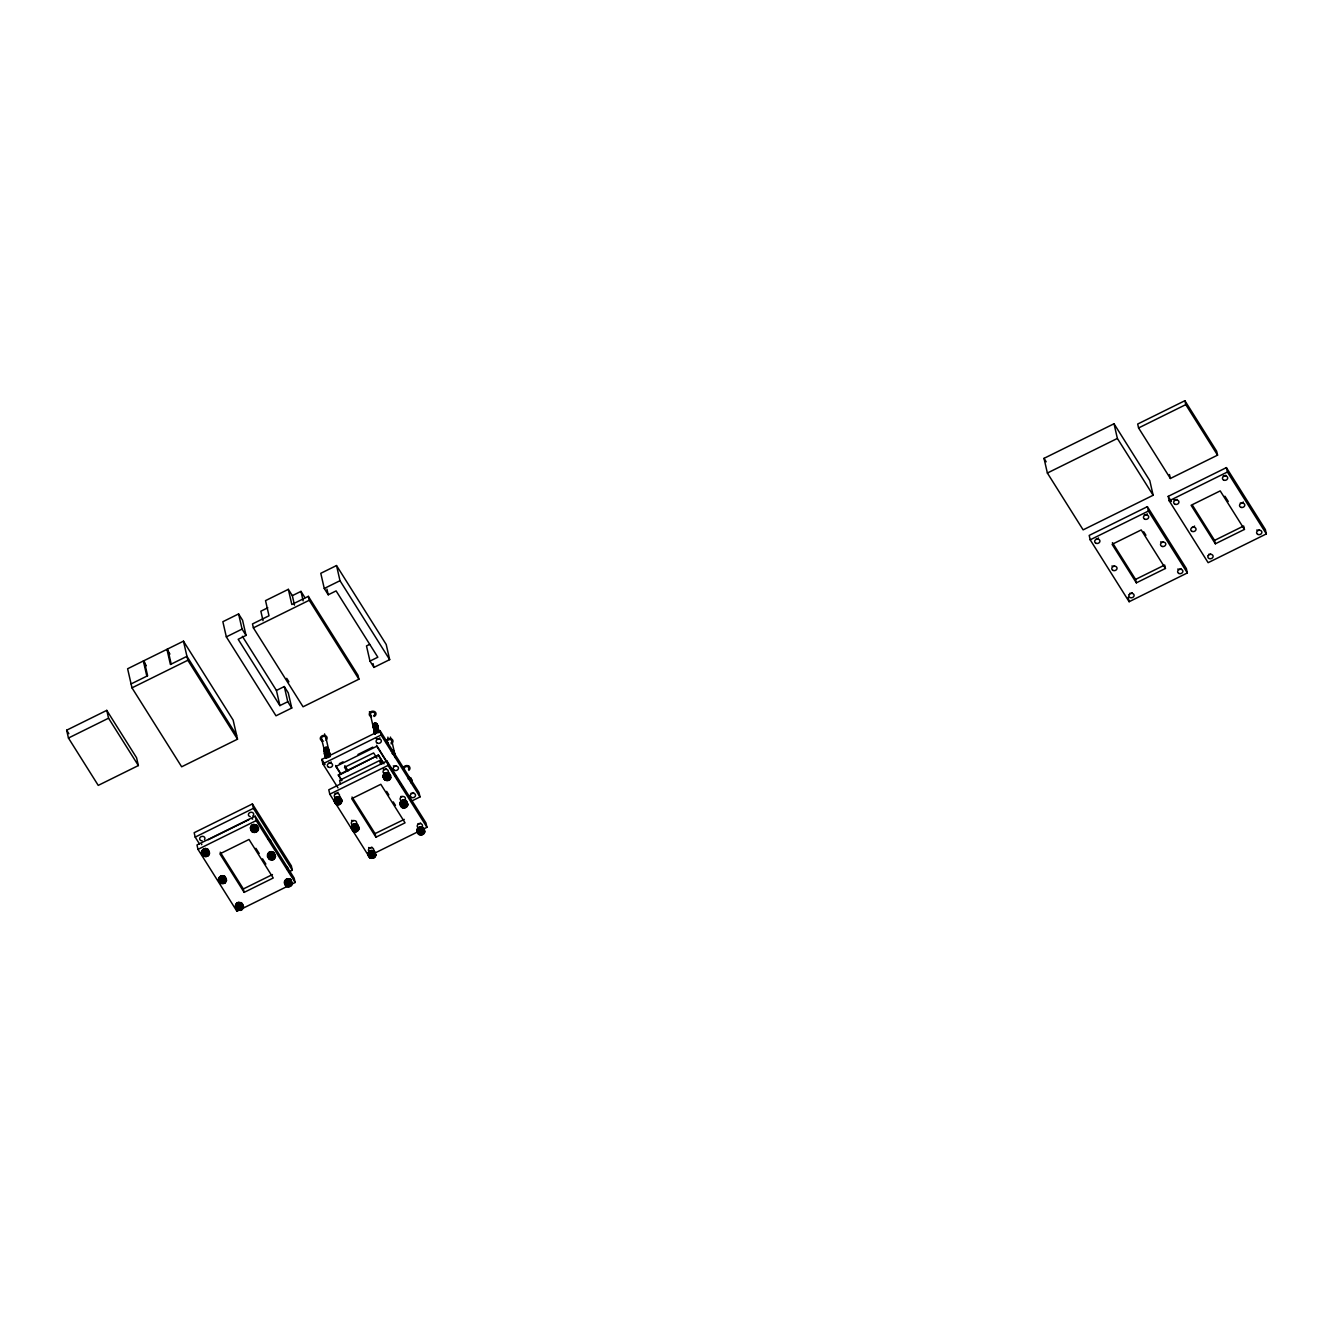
<?xml version="1.0" encoding="UTF-8"?>
<svg xmlns="http://www.w3.org/2000/svg" width="1333" height="1333" viewBox="0 0 1333 1333"><rect width="100%" height="100%" fill="white"/><g stroke="black" fill="none" stroke-linecap="round" stroke-linejoin="round"><path stroke-width="1.5" d="M251.837 827.343L253.053 825.577L255.753 825.727M273.032 855.636C275.381 862.484 264.551 855.369 272.698 855.503C276.831 858.802 267.167 860.801 269.899 855.853M286.378 883.329C285.545 886.795 291.46 886.395 290.761 883.146M401.5 803.349L403.216 801.033M206.832 852.17C210.981 855.536 202.349 855.319 204.299 855.386C206.598 857.219 209.698 853.287 206.948 851.737M221.111 881.796C219.395 877.78 227.16 879.197 224.344 882.146C221.545 884.679 218.745 879.33 222.994 879.08C230.259 889.394 211.664 876.314 225.077 880.363M254.57 831.675C261.735 828.543 248.388 826.61 254.02 831.625M286.645 884.945C285.495 880.247 294.026 883.179 289.378 885.862C284.362 887.361 287.278 879.447 290.477 883.196M326.085 757.677C336.399 751.662 322.603 758.044 324.552 752.279M374.406 731.85C374.04 736.632 376.323 729.801 378.822 732.367M239.174 910.106C233.692 905.074 246.838 906.94 239.723 910.156M203.832 853.82L205.365 852.087L207.815 852.803M220.212 877.947L220.512 877.081M255.486 825.71C251.104 826.777 251.337 825.31 255.653 825.31M252.72 828.893L252.72 830.109M237.524 908.473L237.707 906.673M237.841 908.156L239.84 905.89L242.056 908.056M286.645 884.046L287.645 882.196M324.486 750.262L326.002 748.513L328.135 748.896M325.869 757.744C327.685 752.062 333.033 759.96 328.435 750.162C323.619 747.313 326.435 755.644 324.469 751.479M326.152 753.195C323.119 752.262 326.718 748.713 328.535 750.596M326.135 756.028C324.552 749.546 332.767 753.995 325.685 756.894M325.985 757.227C327.935 754.578 331.534 756.394 326.868 756.711C324.652 759.61 325.802 750.862 329.318 754.011M326.052 757.094L327.002 755.128L329.334 755.261M326.268 757.944L327.202 755.994L329.801 756.144M373.723 727.685L373.29 726.852L374.69 731.617L377.456 730.234L379.155 732.334L376.606 731.6L375.156 733.75C374.256 731.151 371.84 723.452 377.256 725.552M373.79 727.785L375.223 725.602L377.689 726.352M375.09 730.967L374.823 728.251L377.672 728.318M378.472 729.751C369.074 729.418 379.005 727.385 378.605 731.334M375.356 733.117L374.79 729.901L377.472 729.118L378.155 730.451L375.339 731.267L375.09 733.65M374.673 731.617L376.772 729.768L378.589 731.151M375.389 733.683L375.923 731.367L378.955 731.884M384.97 778.189C383.987 775.856 390.636 778.705 388.57 774.523M386.503 779.572C382.738 766.275 395.984 786.537 384.687 776.906C385.937 780.305 391.369 777.022 388.47 774.373M370.557 853.603C368.758 856.186 374.856 855.553 373.973 852.953M374.306 854.703C371.624 860.268 367.908 851.487 373.84 853.853M406.048 802.983C409.131 805.765 400.35 808.881 402.283 803.116M203.516 853.72L204.199 852.187M219.845 877.747L222.211 875.681L224.111 876.514A2.666 2.199 -12.9 0 0 219.545 878.03M251.737 826.91L253.537 824.96L255.836 825.977M252.37 828.626C251.437 832.242 257.352 832.259 256.819 828.776M237.391 906.59L239.107 909.389M237.374 907.523L237.641 906.107M237.474 907.023C241.106 901.775 241.74 911.905 241.89 908.506C242.423 902.774 233.908 908.473 239.54 909.489M268.599 853.853C268.749 849.671 274.848 853.637 272.732 853.103M269.399 856.336L269.383 857.452M285.595 880.863L285.895 881.196M286.312 883.946L288.095 881.963M324.119 750.062L325.802 747.663L328.568 749.263M324.219 750.496C326.418 744.93 331.3 752.545 328.668 755.361M324.502 751.779C326.935 746.347 330.901 753.462 329.601 756.644M324.702 752.628C328.968 746.03 330.201 754.511 325.585 756.461M324.802 753.045C324.769 749.896 331.101 750.796 328.418 753.612M325.918 758.244C324.052 755.711 326.468 750.679 329.451 753.528M335.899 801.45C335.183 800.117 339.015 804.715 340.182 801.183M335.999 801.866C336.666 797.567 342.981 801.15 339.282 803.482C336.033 805.215 333.217 797.95 337.582 803.766M373.34 727.151C371.79 723.486 379.605 723.452 376.756 726.868M353.295 829.343C353.062 826.71 358.06 826.627 357.444 829.393C355.195 834.441 350.896 825.01 353.445 829.159L352.695 827.326M373.423 727.585L375.739 725.552L377.739 727.501L378.555 731.317L375.823 730.517L374.806 733.55M353.045 828.509C351.729 825.727 356.528 831.342 357.244 826.91M373.623 728.435L374.756 726.252L377.789 726.768M373.723 728.851C373.973 725.169 379.705 728.884 377.389 724.652M373.923 729.718C377.056 723.336 379.755 732.3 375.19 732.833M375.19 733.75C371.707 730.867 378.022 727.168 378.855 731.051L378.172 728.068M384.837 777.256L384.837 776.323M369.924 855.453L371.24 853.703M401.4 802.933L402.149 801.5M401.899 805.049L403.682 803.083L406.148 803.816M418.895 831.109C417.529 835.524 425.31 834.058 422.678 830.859C420.495 828.876 417.146 833.042 420.462 833.941M202.049 851.154L205.149 848.554L207.132 849.821M208.614 851.604C209.331 847.271 202.083 848.604 202.783 850.621M220.745 881.696L223.744 882.479L223.744 880.563L221.711 881.296L223.278 882.663L225.01 880.413M225.56 879.23C226.693 874.465 218.962 874.965 218.529 879.114L218.829 880.513L220.978 877.597L220.661 876.214M255.803 827.593C260.118 828.609 252.487 834.025 253.887 829.509C258.219 827.943 254.453 834.141 252.803 830.109M284.779 881.763L284.945 881.03A3.382 2.783 -12.9 0 1 287.445 878.98L290.627 879.63L292.427 883.446C291.677 887.595 285.329 888.011 284.596 883.646M289.761 881.963C294.31 882.829 285.879 888.478 288.128 883.696C292.61 883.112 287.528 888.445 286.628 884.162M291.31 882.329C292.46 877.614 284.645 878.014 284.279 882.229L284.579 883.612L286.728 880.696L286.412 879.313L289.178 878.947M374.906 853.853C376.073 849.121 368.258 849.538 367.875 853.737C367.575 858.852 374.94 860.002 376.023 854.986L374.223 851.154L371.041 850.487A3.382 2.783 -12.9 0 0 368.541 852.537L368.391 853.27A3.382 2.783 -12.9 0 0 368.441 854.003M406.982 803.016C407.398 798.517 400.233 799.467 399.85 803.332C399.55 808.464 406.915 809.598 407.998 804.599L406.198 800.75M207.698 853.52C207.298 858.352 200.533 853.437 205.299 851.737M224.71 881.146L224.594 881.013M220.845 880.613C221.011 885.429 227.926 880.263 223.061 879.547M241.49 907.656L241.473 906.59M241.84 907.023L240.607 908.823L241.723 907.506M273.482 856.336L272.049 858.752L269.333 857.352M273.815 856.619L271.449 858.802L269.599 856.719M290.461 884.262L288.811 882.663M328.251 749.546C324.802 746.663 322.769 754.245 326.068 757.427M328.584 750.646L328.468 748.846M328.651 752.079L327.018 750.596L324.802 752.112M325.402 754.661L328.768 753.295L328.801 750.596M329.001 751.445L328.934 752.595M329.034 752.945L325.485 754.861M329.434 754.661L328.768 755.794M329.584 754.011L328.818 755.328M329.518 755.078L328.968 756.644M328.418 756.044L329.684 754.428L328.768 753.295M329.618 756.344L328.435 753.995M329.951 756.611L329.151 752.245M339.748 799.65L338.849 801.466L336.549 801.433M339.348 798.334L339.632 801.3L336.199 801.55M336.049 801.999C340.015 806.148 341.781 796.751 336.649 800.033M377.372 727.035L376.306 724.002L373.14 725.352M377.622 725.985L376.856 727.301M377.856 729.168L376.223 727.685L374.023 729.201M374.956 732.017L378.255 731.067L378.022 727.685M377.955 729.601C377.506 726.818 371.974 730.067 375.056 731.834M377.789 726.352L377.839 729.468M378.189 729.451C377.772 726.335 372.09 729.118 374.356 731.934M378.405 729.384L377.739 731.134M357.277 828.426L355.111 830.059L352.445 828.726A3.382 2.783 -12.9 0 1 351.595 826.76L351.762 826.027A3.382 2.783 -12.9 0 1 354.261 823.977L357.144 824.194L359.26 828.443C353.245 839.907 347.13 818.895 357.927 825.177M353.428 829.059L356.178 829.376L357.327 827.343L356.361 830.226L353.295 829.493M394.151 752.728L392.285 753.412M394.168 751.595L394.335 753.645L392.818 751.245M388.969 776.739C387.953 780.471 382.888 776.373 387.336 776.039C391.635 776.373 387.103 781.488 385.07 778.239M394.535 754.428C395.384 755.844 392.918 753.928 394.385 753.412M393.735 754.628L394.785 754.211L392.868 753.312M395.368 757.677L395.101 756.761M374.206 854.286L371.79 856.136L369.774 854.736M411.231 780.988L410.097 779.522M405.615 803.116C398.1 805.532 406.782 807.798 405.449 802.999M411.33 781.421L409.764 779.872M411.48 779.922L412.33 783.287M406.032 804.532L404.049 806.548L401.65 804.282M406.182 803.882L404.366 805.649L401.216 804.849A3.382 2.783 -12.9 0 1 400.716 804.282L402.033 800.4M411.68 780.771L412.13 782.854M406.282 804.316L403.866 806.165L401.85 804.765M411.78 781.205L411.114 782.938M411.714 783.121L411.047 781.788M408.581 777.556A2.283 1.883 -12.9 0 1 410.281 777.689L410.747 777.972A2.283 1.883 -12.9 0 1 411.247 779.788L411.914 783.138L411.647 780.305M409.664 779.455C412.114 778.539 412.247 784.67 412.064 782.488M424.994 831.592C423.911 836.591 416.596 835.474 416.829 830.359C417.046 824.827 427.177 827.276 423.527 831.175C424.494 830.159 416.729 832.508 421.078 831.442C424.527 827.876 421.861 834.375 419.079 831.742M422.928 831.109L421.345 832.642L419.179 832.159M423.044 829.976L422.461 833.092L419.029 832.608M423.277 831.309L421.445 833.108L419.278 832.592M373.823 726.868L372.973 724.652A2.133 1.766 -12.9 0 1 376.156 723.502L376.789 723.602A2.283 1.883 -12.9 0 1 376.656 726.285M336.632 801.183L339.082 800.783L339.199 798.717M385.87 777.072L388.736 775.256M252.753 830.109L253.637 828.143L256.536 828.826M237.557 907.24L238.674 905.59M209.614 853.253C208.515 859.135 199.483 856.103 201.983 850.904A3.382 2.783 -12.9 0 1 204.632 848.754C209.881 846.905 210.731 858.719 207.515 848.954M218.529 879.147L220.612 883.346L225.177 882.796L226.36 878.897L224.211 876.098L221.695 875.864A3.382 2.783 -12.9 0 0 219.195 877.914L219.045 878.647A3.382 2.783 -12.9 0 0 219.395 880.047M258.152 827.643L257.002 828.693A3.382 2.783 -12.9 0 0 257.352 827.96L256.386 824.827L253.487 824.594L250.621 829.243C249.171 823.177 258.835 823.161 258.485 829.076C257.719 833.225 251.37 833.642 250.637 829.276M235.308 905.657C236.408 900.508 243.639 901.858 243.472 906.857C241.273 915.971 232.392 904.124 236.541 907.44M267.283 855.253C268.383 850.104 275.614 851.47 275.448 856.452C273.248 865.584 264.367 853.72 268.516 857.036M336.099 797.251L336.416 798.634L334.266 801.55L335.483 797.701L340.015 797.117C342.698 800.65 341.698 806.215 336.066 804.399M356.794 829.892L357.111 831.375M391.036 777.222C389.186 784.937 378.489 777.089 385.07 773.023C391.102 770.374 391.685 781.405 388.936 772.923M367.858 853.77L369.957 857.969M399.85 803.366L401.933 807.565M416.829 830.359L418.929 834.558M203.599 849.088L203.916 850.471L201.766 853.387M270.132 853.387L267.583 856.619M353.228 824.311L353.545 825.694L351.395 828.626M385.02 773.057L385.337 774.44L383.188 777.356M370.057 850.804L368.175 855.136M419.029 827.41L417.146 831.725M405.565 805.998L405.732 803.316L404.266 805.215L401.75 804.332M240.64 908.956L241.723 907.323L240.623 905.474M252.02 826.893L252.237 826.443M335.666 799.2L336.249 798.317L335.616 799.233M220.978 880.48L224.111 879.28M252.77 829.226L253.687 827.826L255.836 827.693M237.924 907.706L239.373 906.44L241.506 907.073M269.066 853.62L272.182 852.404M324.469 749.396L327.601 748.18L328.951 750.979M269.749 856.602L270.649 855.203L269.683 855.953M324.769 750.679L327.885 749.463L329.184 752.295M325.652 754.511L327.085 753.245L329.234 753.878M325.935 755.794L327.885 754.428L329.834 755.228M326.135 756.644L327.585 755.361L329.701 755.711M286.045 880.613L287.478 879.313L285.795 880.763M286.728 883.596L288.195 882.346L290.061 882.746M373.44 726.635L375.023 724.752L377.589 725.918M373.89 727.335L375.323 726.068L377.539 726.652M373.99 727.751L376.006 726.368L377.989 727.618M339.982 800.333C331.817 802.699 343.881 797.934 338.665 803.349C334.016 804.099 337.182 798.317 339.848 800.733M374.173 728.618L376.123 727.251L377.839 728.101M374.373 729.468L377.672 728.501M375.306 730.751L376.106 729.468L377.955 729.784M375.256 733.3L378.555 732.35M353.512 826.993L353.378 829.926L354.711 830.826M353.728 829.076C362.859 827.593 352.129 830.876 353.612 827.426C351.412 829.109 358.16 827.643 356.228 827.843M370.391 853.936L371.774 855.669L374.006 854.336M402.149 803.966L402.699 803.166L401.899 804.116M419.245 831.375L421.261 829.976L423.144 830.826M220.045 877.664L220.678 876.747M220.678 880.313L221.278 879.313M252.47 829.059L254.103 827.493M236.891 904.457L240.273 903.091M268.799 853.77L271.965 852.42M324.219 749.546L326.918 748.063L328.418 749.979M269.433 856.436L271.116 854.97M324.519 750.829L326.202 749.363L328.068 749.713M325.102 753.395L328.485 752.029L328.568 754.928M325.802 756.261L325.935 753.328L328.851 753.128M373.34 726.218C378.622 722.336 376.306 728.501 373.673 728.568M373.74 727.918L375.423 726.485L377.272 726.802M339.715 799.233C342.548 803.766 335.083 803.466 336.083 800.8C335.849 805.265 342.381 802.999 340.065 799.367M374.506 731.334L378.289 729.867M374.906 733.033L377.172 731.484L378.905 732.617M385.237 777.905L385.187 776.256M385.737 775.789C394.201 776.273 380.155 778.289 388.586 776.056M401.8 803.682L403.432 806.065L405.932 804.949M207.298 852.52C200.067 850.487 207.781 859.785 207.498 852.72M236.757 904.607L237.057 904.074A2.666 2.199 -12.9 0 1 238.074 903.241M376.406 726.302L377.006 725.485A2.133 1.766 -12.9 0 0 376.889 724.136C374.64 721.753 371.39 725.669 373.473 728.085M329.268 753.628L328.618 754.461M329.768 755.761L329.101 756.594M241.84 908.106L240.706 909.239M273.698 857.102L272.565 858.235M377.322 725.602L376.839 725.785M378.072 728.051L377.606 726.885M336.199 801.233L338.365 802.033L340.082 800.75M389.203 777.406C387.137 782.054 383.204 774.606 384.571 775.956M405.882 803.516L404.166 804.832L401.999 804.316M405.982 803.932L403.749 805.265L401.983 803.982M422.961 830.926L421.245 832.225L419.362 831.759M256.336 831.992L256.453 829.793M256.269 830.276L256.353 828.593M329.434 755.494C327.401 757.894 331.151 754.545 328.651 753.745M241.423 907.423C242.223 910.789 236.924 910.522 237.624 907.123M241.506 907.84L238.807 908.24L239.64 909.922L237.324 907.606M273.432 857.169L272.482 858.235L270.066 857.835M290.277 886.378L290.411 884.162M339.948 801.333L337.882 802.566L335.866 801.15M394.151 753.562L394.635 754.928M394.018 754.378L394.251 753.145C390.786 750.729 396.084 752.628 393.835 754.661M393.785 755.128C396.251 753.078 390.452 750.029 394.368 752.445M394.435 754.845C396.601 753.762 388.669 748.28 393.852 751.512A2.133 1.766 -12.9 0 1 393.968 752.862M356.894 827.56C356.261 830.626 351.345 826.643 353.328 827.993M372.907 853.903C362.243 861.301 383.721 854.07 370.324 854.853M373.956 855.353L371.974 856.519L369.224 855.236M422.628 830.659L419.428 831.625M340.165 801.75L341.781 799.933L340.032 797.134M327.401 747.496A2.283 1.883 -12.9 0 0 323.936 749.279L324.052 748.846A2.133 1.766 -12.9 0 1 327.218 747.696L327.868 747.78A2.283 1.883 -12.9 0 1 328.368 749.596M393.302 750.679A2.283 1.883 -12.9 0 0 391.036 750.779A2.133 1.766 -12.9 0 1 393.118 750.879L393.752 750.962A2.283 1.883 -12.9 0 1 394.001 753.262L392.768 752.878M408.515 777.739A2.133 1.766 -12.9 0 1 410.114 777.872L410.281 777.689M270.049 853.12L269.166 853.72L270.032 852.953M237.607 903.791L238.074 903.507M353.395 825.394L353.895 825.094A2.666 2.199 -12.9 0 1 351.479 822.294A2.666 2.199 -12.9 0 1 355.444 820.845A2.666 2.199 -12.9 0 1 355.761 824.327M389.569 776.789L390.719 775.756M203.449 849.954L206.798 849.454M252.987 828.809L256.219 828.443M237.541 904.54L237.441 902.724M419.262 830.109L419.595 829.743A3.399 2.799 -12.9 0 1 424.544 832.025A3.399 2.799 -12.9 0 1 419.345 834.591A3.399 2.799 -12.9 0 1 419.662 829.693M252.37 825.06L251.687 826.993M220.928 879.83L221.895 879.08M373.69 726.152L375.639 725.119L377.272 725.835M237.241 904.407L238.107 903.641M237.741 906.523L241.273 905.74L240.523 905.057M286.328 879.43L285.745 881.796M353.495 827.943C360.36 823.594 355.378 835.491 352.795 827.743M419.145 830.626C417.346 830.242 423.144 837.874 423.144 830.409M207.082 854.986L204.249 854.603M290.394 884.445L287.911 885.279M207.132 855.07L207.965 852.92M376.622 726.902L377.172 725.352C374.856 721.503 373.673 728.001 373.123 726.035M290.194 884.545L288.944 885.295M373.007 854.353C374.59 853.02 370.874 856.286 369.924 854.303M237.891 906.54L239.723 905.274L241.306 905.923M421.978 830.959L422.694 829.776L422.894 830.692M275.115 855.02L273.981 856.069A3.382 2.783 -12.9 0 0 274.331 855.336L273.632 852.637L270.449 851.987A3.382 2.783 -12.9 0 0 267.966 854.036L267.8 854.77A3.382 2.783 -12.9 0 0 268.649 856.736M243.139 905.407L242.506 905.873A3.382 2.783 -12.9 0 1 241.973 906.423L242.156 903.607L238.474 902.391A3.382 2.783 -12.9 0 0 235.974 904.44L235.824 905.157A3.382 2.783 -12.9 0 0 236.674 907.14M358.927 827.01L357.777 828.06A3.382 2.783 -12.9 0 0 358.127 827.343L357.944 825.21M235.608 907.023L237.757 904.107L241.69 904.024L241.373 902.591M328.385 751.595L325.469 752.379L325.968 754.311M203.782 849.588L206.815 849.738L204.199 849.721M336.782 799.517A3.399 2.799 -12.9 0 1 341.665 801.849A3.399 2.799 -12.9 0 1 336.466 804.416A3.399 2.799 -12.9 0 1 336.782 799.517L337.616 799.084M270.282 855.803L272.332 855.236L273.832 856.469M238.274 906.073L239.157 905.407M354.461 827.193C350.629 830.092 359.343 831.342 357.044 827.16L355.511 829.109L352.995 828.226M328.551 751.845L325.252 752.479L325.968 756.661M336.549 799.6L340.348 798.55M269.433 852.32L270.166 853.487M238.024 905.69L239.64 905.024M402.249 801.933L406.232 801.733L408.015 804.565M327.435 757.794L328.418 757.427M272.515 858.135L272.499 856.669L270.466 857.419L271.016 858.685L272.998 857.885L273.298 859.368M255.903 830.509L256.719 829.426L254.853 828.293M224.111 881.763L222.161 882.163M240.623 909.239L241.606 907.44L240.007 906.773M419.145 828.493L420.661 827.976M253.087 825.744L255.303 825.744M146.33 665.734L143.347 660.985L127.618 668.766L131.984 687.845L181.655 766.792L237.507 739.182L233.142 720.103L183.471 641.173L167.741 648.938L171.207 664.101M169.924 654.07L166.958 649.338L144.131 660.601L147.613 675.764L131.084 683.929M279.897 705.607L238.174 639.29L246.038 635.408L242.573 620.245L238.59 613.93L222.861 621.711L226.327 636.874L275.998 715.804L291.744 708.04L288.261 692.86L284.296 686.545L276.431 690.444L279.897 705.607L287.761 701.725L284.296 686.545M288.345 589.336L265.534 600.616L268.999 615.779L252.487 623.944L253.387 627.86L303.058 706.79L358.91 679.197L358.01 675.281L308.34 596.351L291.827 604.515L288.345 589.336L292.327 595.651L294.493 605.132M336.533 565.542L320.786 573.307L324.269 588.47L328.235 594.785L336.116 590.902L377.839 657.219L369.974 661.101L373.94 667.416L389.669 659.635L386.203 644.472L336.533 565.542L339.998 580.705L389.669 659.635M267.783 607.781L260.851 611.214L263.018 620.678M292.327 595.651L300.975 591.385L304.94 597.701M226.327 636.874L242.073 629.093L238.59 613.93M324.269 588.47L339.998 580.705M131.984 687.845L187.836 660.252L183.471 641.173M253.387 627.86L309.239 600.267L308.34 596.351M66.65 730.201L106.773 710.372L136.566 757.744L138.365 765.559L98.242 785.387L68.45 738.032L66.65 730.201L68.849 733.7M68.45 738.032L108.556 718.204L106.773 710.372M369.641 644.372L366.492 645.938L369.974 661.101M337.982 787.886L322.836 763.809L321.836 759.41L380.038 730.651L418.995 792.535L419.995 796.934L410.897 801.433M322.836 763.809L381.055 735.05L380.038 730.651M288.694 872.032L292.327 870.232L291.327 865.833L252.387 803.949L194.168 832.708L195.185 837.107L199.517 843.989M339.365 763.676L343.081 761.826M357.96 754.478L372.823 747.13M340.182 773.34L335.866 766.492L376.772 746.28L397.267 778.839M195.185 837.107L253.387 808.348L252.387 803.949M255.186 816.196L196.984 844.955L197.984 849.371L236.924 911.255L295.143 882.479L294.126 878.08L255.186 816.196L256.203 820.595L295.143 882.479M341.798 780.738L338.349 774.89L378.455 755.061L383.987 763.842M208.198 839.773L249.104 819.562M338.482 775.473L378.455 755.061M197.984 849.371L256.203 820.595M381.921 764.026L379.705 760.51L339.598 780.338L340.482 784.254M374.206 853.387L426.96 827.31L425.943 822.911L387.003 761.026L328.784 789.786L329.801 794.201L368.741 856.086L368.075 853.153M329.801 794.201L388.02 765.425L387.003 761.026M1044.006 458.352L1114.021 423.761L1149.779 480.596L1153.145 495.259L1083.129 529.867L1047.371 473.032L1044.006 458.352L1046.172 461.801M1184.887 400.716L1137.682 424.044L1138.582 427.96L1170.374 478.48L1217.562 455.153L1216.662 451.237L1184.887 400.716L1185.77 404.632L1217.562 455.153M1047.371 473.032L1117.371 438.44L1114.021 423.761M1138.582 427.96L1185.77 404.632M244.139 892.377L219.895 853.853L249.004 839.473L273.232 877.997L244.139 892.377L243.356 888.944L272.449 874.565M374.84 833.725L404.266 819.395M375.939 837.207L405.049 822.828L380.805 784.304L351.712 798.684L375.939 837.207L375.156 833.775L352.029 797.017M1147.396 506.657L1089.194 535.416L1090.194 539.815L1129.134 601.716L1187.353 572.94L1186.337 568.541L1147.396 506.657L1148.413 511.056L1187.353 572.94M1168.191 496.376L1226.393 467.616L1265.334 529.501L1266.35 533.916L1208.131 562.676L1169.191 500.791L1168.191 496.376L1171.44 501.541M1090.194 539.815L1148.413 511.056M1169.191 500.791L1227.41 472.015L1226.393 467.616M1136.349 582.838L1135.566 579.405L1164.659 565.025L1165.442 568.458L1136.349 582.838L1112.105 544.314L1141.215 529.934L1165.442 568.458M1215.346 543.797L1214.563 540.382L1243.656 526.002L1244.439 529.418L1215.346 543.797L1191.102 505.274L1220.212 490.894L1244.439 529.418M386.153 775.506C392.519 774.39 386.02 783.554 384.587 776.489M408.415 778.922L411.347 779.438M403.699 803.116C400.067 804.399 405.549 805.982 405.549 803.432M408.315 778.922L410.747 779.039M389.269 774.356L385.337 774.44M207.848 850.387L203.916 850.471M359.26 828.443L357.494 825.644L353.545 825.694M226.693 880.347L224.927 877.531L220.978 877.597M424.66 830.126C425.427 832.342 422.261 826.993 419.295 828.809M292.427 883.446L290.677 880.646L286.728 880.696M376.039 854.97L374.273 852.154L370.324 852.22M351.079 827.26L352.862 830.076L355.711 829.693M270.066 857.736L269.366 859.452M418.629 833.175L419.612 832.842M369.658 856.569L371.557 856.136M385.687 773.84L387.87 773.856M239.174 905.59L240.19 905.524M392.385 753.828L392.902 753.778M205.249 851.637L206.265 851.604M271.066 854.87L272.282 854.903M288.061 881.863L289.794 882.063M239.04 904.94L240.756 905.224M404.399 805.499L402.483 805.199M402.633 805.848L404.466 805.798M206.165 855.153L205.149 855.153M403.482 806.948C406.048 807.748 407.548 803.382 404.349 803.416C399.9 803.532 404.432 809.897 401.8 804.632M237.741 907.723L239.473 909.256M392.702 752.928L394.051 753.328M409.698 779.922L411.047 780.322M409.798 780.355L410.747 780.505M254.736 825.76L253.737 825.827L254.886 825.727M205.815 851.687L207.431 852.104M392.385 751.179L393.935 751.645M409.864 780.305L410.964 780.505M205.832 851.537L206.782 851.854M377.322 732.367L377.806 732.4M271.815 855.669L273.548 856.502M205.998 852.437L207.865 853.57M353.895 829.426L354.761 829.493M326.185 751.595L324.269 750.629M386.02 777.439C391.219 774.19 389.303 778.372 385.57 777.672M252.57 830.459L255.636 831.175L256.519 828.959M286.862 885.229L289.594 885.545L290.477 883.396M239.44 909.073L238.324 908.806M222.728 882.329L221.011 881.696M239.523 909.023L238.524 908.606M336.416 798.634L337.549 798.917M252.77 826.327L256.702 826.243L256.369 824.827M269.749 853.703L273.665 853.62L273.348 852.204M338.999 800.317L340.165 801.116M255.336 828.31L256.453 829.009M289.294 882.696L290.411 883.379M240.49 906.807L241.873 907.906M328.085 749.679A2.133 1.766 -12.9 0 0 327.951 748.33C322.503 744.414 325.719 756.194 325.052 754.028M411.68 781.871L410.931 778.939A2.133 1.766 -12.9 0 0 410.831 778.505C406.715 776.889 412.13 777.706 411.73 780.721M387.92 776.139L388.969 776.806M404.882 803.499L406.098 804.549M421.878 830.509L423.044 831.309M356.128 827.393L357.311 828.193M272.299 855.703L273.132 856.069M206.915 852.287L204.299 852.62L203.799 854.603M206.465 852.454L207.881 853.703M223.527 879.58L224.377 879.963M240.157 905.34L241.206 906.207M328.634 754.845L330.167 756.561M421.728 829.593L423.044 830.392M272.232 854.803L273.265 855.336M405.549 800.317L403.016 800.1A3.382 2.783 -12.9 0 0 400.517 802.149L400.367 802.883A3.382 2.783 -12.9 0 0 400.433 803.599M374.206 729.817L375.206 730.334M375.406 731.184L373.973 729.834M374.173 730.701L375.506 731.6M325.802 752.395L324.802 751.879M325.985 753.245L324.652 752.329M326.085 753.662L325.102 753.162M326.185 754.095L324.752 752.762M253.903 831.359L252.903 830.859M375.356 730.284L374.506 729.851M375.456 730.717L374.606 730.267M325.752 751.495L324.902 751.046M325.952 752.345C323.636 751.362 328.268 749.463 328.951 751.395M287.961 885.379L287.062 884.829M239.007 908.956L238.14 908.34M371.49 857.336L369.774 855.12M205.082 855.603L204.049 855.003M222.161 882.729L221.111 882.113M238.94 909.239L237.607 908.406M206.115 849.754L204.299 849.721L206.632 849.854M273.115 855.753L270.616 855.519L269.866 857.902M377.972 731.25L378.805 732.184M393.951 752.895C391.036 751.745 395.801 752.945 395.051 755.011M393.768 753.512L394.801 755.294L394.401 753.595M410.131 777.889C410.314 779.205 408.515 776.856 411.131 779.788M410.847 779.472L408.981 779.122L411.447 779.872M328.451 751.429L325.702 751.595L325.869 753.878M328.651 752.279L326.318 752.145L325.785 753.462M328.751 752.695C322.953 752.345 324.785 755.761 329.418 754.728M356.411 827.077L357.344 828.443M223.594 876.547L221.178 876.414L223.877 876.564M394.068 753.928L394.618 754.628M411.897 782.904L411.231 781.171M339.099 798.284L340.265 800.217M356.528 826.643L357.494 827.726M224.061 878.947L225.11 880.83M388.37 743.114L388.286 743.064A2.216 1.833 -12.9 0 1 387.37 741.998A2.283 1.883 -12.9 0 1 390.252 739.565A2.283 1.883 -12.9 0 1 391.119 742.714M384.537 777.656L384.237 777.472A3.382 2.783 -12.9 0 1 383.387 775.506L383.554 774.773A3.382 2.783 -12.9 0 1 386.053 772.723L388.57 772.94L390.086 775.323M285.928 883.929L285.629 883.729A3.382 2.783 -12.9 0 1 285.145 883.162M203.116 853.687L202.816 853.503A3.382 2.783 -12.9 0 1 202.033 852.254M325.952 738.165A2.283 1.883 -12.9 0 0 323.486 736.366A2.283 1.883 -12.9 0 0 321.486 738.815L324.519 750.579L324.286 749.413M375.256 732.683L374.356 731.55M374.073 853.387C376.323 857.319 369.024 858.352 369.891 853.953L371.69 855.719L373.757 853.653L374.156 855.353M375.389 732.25L374.606 731.2M326.068 754.728L324.952 753.612M419.462 832.192C425.794 834.308 420.312 826.46 419.195 832.275M258.485 829.076L256.719 826.277M275.448 856.452L273.682 853.653M243.472 906.857L241.706 904.041M220.612 883.346L218.845 880.53M411.33 781.605L411.98 783.154M388.386 775.206C391.269 777.589 386.17 780.438 385.22 777.456M339.265 798.534L339.915 800.083M373.857 854.153L373.073 856.736L370.074 856.019M373.673 854.253L372.39 856.053L370.207 855.236M289.928 882.213L290.577 883.762M377.306 724.635L374.356 724.119L373.623 726.935M395.218 757.477L395.151 755.844M388.553 774.806L389.419 777.356M328.568 749.679C322.753 746.68 325.735 753.595 325.385 754.111M373.74 853.42L374.373 854.653M255.986 825.677L253.487 824.61A3.382 2.783 -12.9 0 0 250.987 826.66L250.821 827.393A3.382 2.783 -12.9 0 0 251.187 828.793M273.215 855.236L273.882 856.952M207.148 850.837L207.431 850.687M240.706 903.374L241.34 904.607M382.871 775.989L384.97 780.188M333.95 800.183L335.183 801.966M250.304 827.893L251.104 828.909M201.45 852.02L203.549 856.219M373.49 727.718C371.007 726.202 376.423 720.303 377.589 725.502M419.179 831.842L421.928 832.908L422.794 830.276M336.399 801.15L338.715 799.45L340.198 801.366M1227.41 472.015L1266.35 533.916M1224.927 496.226L1228.243 501.475M1192.518 505.357L1214.563 540.382M1117.371 438.44L1153.145 495.259M1143.731 531.767L1145.93 535.266M1112.422 542.648L1135.566 579.405M309.239 600.267L358.91 679.197M381.055 735.05L419.995 796.934M376.556 745.297L386.253 760.726M399.417 782.271L402.666 787.42M388.02 765.425L426.96 827.31M378.605 755.644L383.021 762.659M376.939 758.194L373.623 752.945L344.531 767.325L346.73 770.824M386.637 791.385L388.836 794.885M393.252 801.883L395.451 805.399M344.847 765.659L348.146 770.907M286.712 678.33L288.911 681.829M341.031 774.073L335.649 765.509L335.866 766.492M338.349 774.89L341.665 780.155M242.073 629.093L246.038 635.408M287.761 701.725L291.744 708.04M321.836 759.41L325.085 764.575M242.389 636.341L276.431 690.444M236.607 735.266L186.937 656.336L170.424 664.5L166.958 649.338M187.836 660.252L237.507 739.182M253.387 808.348L292.327 870.232M255.919 848.305L259.235 853.553M262.534 858.819L265.85 864.067M220.212 852.187L243.356 888.944M108.556 718.204L138.365 765.559M285.062 883.279L286.045 885.079M251.554 829.659L252.404 832.075M334.283 801.583L336.033 804.382L335.716 802.999M341.781 799.9L342.114 801.383M273.315 855.969L273.698 856.936M411.164 778.589L411.58 780.355M377.489 725.485L377.972 727.201M377.889 727.201L378.272 728.485M405.965 802.966L406.348 804.266M373.873 852.937L374.273 854.236M340.165 800.217L340.448 801.083M241.606 906.107L241.923 907.156M224.544 878.314L224.827 879.18L224.627 878.33M207.331 850.671L207.565 851.204A2.666 2.199 -12.9 0 0 205.582 848.604A2.666 2.199 -12.9 0 0 202.449 850.887M204.715 855.053C204.199 852.12 208.781 853.487 207.465 856.136M373.923 728.218L372.94 725.452M374.14 729.501L374.406 730.351M375.09 733.333L373.523 728.001M324.069 750.146L324.985 752.412M325.635 756.977L325.935 757.877M286.862 884.895L286.578 883.712M252.903 830.526L252.637 829.343M252.32 829.659L252.603 830.559M220.828 881.813L220.378 880.397L220.628 881.346M203.749 854.703L203.466 853.603M1169.474 474.565L1170.374 478.48M1128.135 597.301L1129.134 601.716M422.894 827.31L423.228 828.726M408.631 765.958L408.898 767.092M405.915 800.3L406.232 801.733M391.802 740.848L394.301 751.795M390.469 737.082L390.736 738.215M373.073 663.617L373.94 667.416M387.853 737.132L388.103 738.265M388.57 778.689L388.886 780.105M373.673 715.654A2.283 1.883 -12.9 0 0 374.706 713.172A2.283 1.883 -12.9 0 0 371.924 712.289A2.283 1.883 -12.9 0 0 370.407 714.638L372.907 725.585M369.441 711.705L369.708 712.838A3.432 2.833 -12.9 0 0 371.557 716.837M379.705 760.51L380.605 764.426M326.935 589.103L328.235 594.785M373.923 850.704L374.256 852.12M357.144 824.194L357.477 825.61M300.975 591.385L303.141 600.866M352.862 830.076L353.178 831.459M325.902 737.666L328.401 748.613M324.569 733.9L324.835 735.033M339.648 802.883L339.965 804.299M290.327 879.197L290.661 880.613M240.99 908.356L241.323 909.773M237.074 908.473L237.391 909.856M236.258 908.323L236.924 911.255M224.594 876.081L224.91 877.497M143.347 660.985L146.83 676.164M418.779 831.625L418.929 832.558M369.824 855.036L369.974 855.969M324.019 749.646L324.352 751.429M395.668 758.044L395.234 755.861M394.451 752.445L394.885 754.628M252.137 819.112A2.283 1.883 -12.9 0 1 252.737 819.012M201.616 844.655A2.283 1.883 -12.9 0 1 201.866 844.189M202.133 840.79A2.666 2.199 -12.9 0 1 199.717 838.24A2.666 2.199 -12.9 0 1 203.332 836.457A2.666 2.199 -12.9 0 1 204.499 839.623M250.237 816.629A2.666 2.199 -12.9 0 1 248.721 813.58A2.666 2.199 -12.9 0 1 252.687 812.613A2.666 2.199 -12.9 0 1 252.82 815.996M268.3 839.407A2.666 2.199 -12.9 0 1 270.782 841.556M286.062 866.617A2.666 2.199 -12.9 0 1 287.445 869.832M238.724 902.991A2.666 2.199 -12.9 0 1 241.856 904.49M224.544 876.814A2.666 2.199 -12.9 0 1 224.694 878.497M251.271 827.36A2.666 2.199 -12.9 0 1 256.219 825.56M268.55 854.986A2.666 2.199 -12.9 0 1 270.482 851.72A2.666 2.199 -12.9 0 1 273.582 853.886M285.445 881.663A2.666 2.199 -12.9 0 1 289.478 879.08M290.011 879.413A2.666 2.199 -12.9 0 1 290.627 880.397M371.324 715.688A2.216 1.833 -12.9 0 1 370.407 714.638M369.758 712.688A3.432 2.833 -12.9 0 1 375.156 711.972A3.432 2.833 -12.9 0 1 374.156 716.487M372.857 725.085A2.283 1.883 -12.9 0 1 376.323 723.302M404.299 768.508A2.283 1.883 -12.9 0 1 407.248 766.558A2.283 1.883 -12.9 0 1 408.481 769.308M403.166 768.508A3.432 2.833 -12.9 0 1 408.048 765.742A3.432 2.833 -12.9 0 1 408.848 770.391M322.003 739.632A2.216 1.833 -12.9 0 1 321.486 738.815M323.502 741.115A3.432 2.833 -12.9 0 1 320.453 737.582A3.432 2.833 -12.9 0 1 325.552 735.716A3.432 2.833 -12.9 0 1 325.968 740.215M386.537 742.931A3.432 2.833 -12.9 0 1 388.053 738.982A3.432 2.833 -12.9 0 1 392.618 739.932A3.432 2.833 -12.9 0 1 391.119 743.864M339.332 802.016A3.382 2.783 -12.9 0 0 340.998 800.267L340.315 797.567L337.132 796.917A3.382 2.783 -12.9 0 0 334.633 798.967L334.466 799.7A3.382 2.783 -12.9 0 0 335.316 801.666M405.932 804.732A3.382 2.783 -12.9 0 1 405.215 805.199M422.928 831.725A3.382 2.783 -12.9 0 0 423.877 830.442L423.194 827.743L420.012 827.093A3.382 2.783 -12.9 0 0 417.512 829.143L417.346 829.876A3.382 2.783 -12.9 0 0 417.696 831.275M413.647 792.602A2.666 2.199 -12.9 0 1 411.064 793.252M395.984 765.825A2.666 2.199 -12.9 0 1 393.352 765.875M379.922 737.832A2.666 2.199 -12.9 0 1 376.256 738.732M331.151 761.926A2.666 2.199 -12.9 0 1 328.784 763.093M386.437 768.674A2.666 2.199 -12.9 0 1 383.221 769.108M338.115 792.302A2.666 2.199 -12.9 0 1 335.066 793.418M353.528 820.528A2.666 2.199 -12.9 0 1 351.529 820.362M402.216 796.451A2.666 2.199 -12.9 0 1 400.85 796.451M371.84 847.088A2.666 2.199 -12.9 0 1 368.624 847.521M373.29 851.021A2.666 2.199 -12.9 0 0 372.524 848.005A2.666 2.199 -12.9 0 0 368.874 848.904L368.575 849.438A2.666 2.199 -12.9 0 0 369.624 851.92M336.766 797.867A2.666 2.199 -12.9 0 1 334.583 794.768A2.666 2.199 -12.9 0 1 339.015 794.168A2.666 2.199 -12.9 0 1 337.449 797.784M403.233 800.85A2.666 2.199 -12.9 0 1 400.2 798.317A2.666 2.199 -12.9 0 1 404.466 796.884A2.666 2.199 -12.9 0 1 403.882 800.633M420.611 822.978A2.666 2.199 -12.9 0 1 418.012 823.627M420.395 827.993A2.666 2.199 -12.9 0 1 417.212 825.927A2.666 2.199 -12.9 0 1 420.678 823.694A2.666 2.199 -12.9 0 1 422.061 826.91M1147.28 513.838A2.666 2.199 -12.9 0 1 1144.247 514.938M1098.509 537.932A2.666 2.199 -12.9 0 1 1096.143 539.099M1114.571 565.925A2.666 2.199 -12.9 0 1 1111.939 565.992M1163.276 541.865A2.666 2.199 -12.9 0 1 1160.643 541.865M1132.234 592.718A2.666 2.199 -12.9 0 1 1129.651 593.352M1181.005 568.608A2.666 2.199 -12.9 0 1 1177.789 569.041M1225.827 475.264A2.666 2.199 -12.9 0 1 1223.244 475.898M1177.056 499.375A2.666 2.199 -12.9 0 1 1173.84 499.792M1194.585 526.052A2.666 2.199 -12.9 0 1 1192.235 527.218M1243.322 502.008A2.666 2.199 -12.9 0 1 1240.257 503.041M1210.664 554.045A2.666 2.199 -12.9 0 1 1208.648 554.311M1259.435 529.951A2.666 2.199 -12.9 0 1 1256.786 530.001M1129.268 594.535L1128.968 595.068A2.666 2.199 -12.9 0 0 1131.784 597.767A2.666 2.199 -12.9 0 0 1133.716 594.268A2.666 2.199 -12.9 0 0 1129.268 594.535M1208.265 555.494L1207.965 556.044A2.666 2.199 -12.9 0 0 1210.781 558.727A2.666 2.199 -12.9 0 0 1212.73 555.228A2.666 2.199 -12.9 0 0 1208.265 555.494M237.807 909.889A3.399 2.799 -12.9 0 0 243.006 907.306A3.399 2.799 -12.9 0 0 238.14 904.99A3.399 2.799 -12.9 0 0 237.807 909.889M286.778 886.478A3.399 2.799 -12.9 0 0 291.977 883.912A3.399 2.799 -12.9 0 0 287.095 881.58A3.399 2.799 -12.9 0 0 286.778 886.478M221.028 883.379A3.399 2.799 -12.9 0 0 226.227 880.796A3.399 2.799 -12.9 0 0 221.361 878.464A3.399 2.799 -12.9 0 0 221.028 883.379M252.82 832.109A3.399 2.799 -12.9 0 0 258.019 829.543A3.399 2.799 -12.9 0 0 253.153 827.21A3.399 2.799 -12.9 0 0 252.82 832.109M203.966 856.253A3.399 2.799 -12.9 0 0 209.164 853.687A3.399 2.799 -12.9 0 0 204.282 851.354A3.399 2.799 -12.9 0 0 203.966 856.253M269.783 859.485A3.399 2.799 -12.9 0 0 274.981 856.919A3.399 2.799 -12.9 0 0 270.116 854.586A3.399 2.799 -12.9 0 0 269.783 859.485M370.374 857.985A3.399 2.799 -12.9 0 0 375.573 855.419A3.399 2.799 -12.9 0 0 370.707 853.087A3.399 2.799 -12.9 0 0 370.374 857.985M353.595 831.475A3.399 2.799 -12.9 0 0 358.794 828.909A3.399 2.799 -12.9 0 0 353.928 826.577A3.399 2.799 -12.9 0 0 353.595 831.475M402.349 807.598A3.399 2.799 -12.9 0 0 407.548 805.032A3.399 2.799 -12.9 0 0 402.683 802.699A3.399 2.799 -12.9 0 0 402.349 807.598M385.387 780.222A3.399 2.799 -12.9 0 0 390.586 777.656A3.399 2.799 -12.9 0 0 385.704 775.323A3.399 2.799 -12.9 0 0 385.387 780.222M328.501 767.225A2.666 2.199 -12.9 0 0 332.584 765.209A2.666 2.199 -12.9 0 0 328.751 763.376A2.666 2.199 -12.9 0 0 328.501 767.225M377.272 743.131A2.666 2.199 -12.9 0 0 381.355 741.115A2.666 2.199 -12.9 0 0 377.522 739.282A2.666 2.199 -12.9 0 0 377.272 743.131M394.351 770.291A2.666 2.199 -12.9 0 0 398.45 768.258A2.666 2.199 -12.9 0 0 394.618 766.442A2.666 2.199 -12.9 0 0 394.351 770.291M411.447 797.434A2.666 2.199 -12.9 0 0 415.529 795.418A2.666 2.199 -12.9 0 0 411.697 793.585A2.666 2.199 -12.9 0 0 411.447 797.434M384.221 773.507A2.666 2.199 -12.9 0 0 388.32 771.49A2.666 2.199 -12.9 0 0 384.487 769.658A2.666 2.199 -12.9 0 0 384.221 773.507M1112.938 570.391A2.666 2.199 -12.9 0 0 1117.037 568.375A2.666 2.199 -12.9 0 0 1113.205 566.542A2.666 2.199 -12.9 0 0 1112.938 570.391M1095.859 543.231A2.666 2.199 -12.9 0 0 1099.942 541.215A2.666 2.199 -12.9 0 0 1096.109 539.382A2.666 2.199 -12.9 0 0 1095.859 543.231M1144.63 519.137A2.666 2.199 -12.9 0 0 1148.713 517.121A2.666 2.199 -12.9 0 0 1144.88 515.288A2.666 2.199 -12.9 0 0 1144.63 519.137M1162.259 546.48A2.666 2.199 -12.9 0 0 1165.758 543.764A2.666 2.199 -12.9 0 0 1161.46 542.764A2.666 2.199 -12.9 0 0 1162.259 546.48M1178.805 573.44A2.666 2.199 -12.9 0 0 1182.888 571.424A2.666 2.199 -12.9 0 0 1179.055 569.591A2.666 2.199 -12.9 0 0 1178.805 573.44M1191.935 531.35A2.666 2.199 -12.9 0 0 1196.034 529.334A2.666 2.199 -12.9 0 0 1192.202 527.501A2.666 2.199 -12.9 0 0 1191.935 531.35M1174.856 504.207A2.666 2.199 -12.9 0 0 1178.939 502.174A2.666 2.199 -12.9 0 0 1175.106 500.342A2.666 2.199 -12.9 0 0 1174.856 504.207M1223.627 480.097A2.666 2.199 -12.9 0 0 1227.71 478.08A2.666 2.199 -12.9 0 0 1223.877 476.248A2.666 2.199 -12.9 0 0 1223.627 480.097M1241.256 507.44A2.666 2.199 -12.9 0 0 1244.755 504.724A2.666 2.199 -12.9 0 0 1240.456 503.724A2.666 2.199 -12.9 0 0 1241.256 507.44M1257.802 534.416A2.666 2.199 -12.9 0 0 1261.884 532.384A2.666 2.199 -12.9 0 0 1258.052 530.551A2.666 2.199 -12.9 0 0 1257.802 534.416"/></g></svg>
